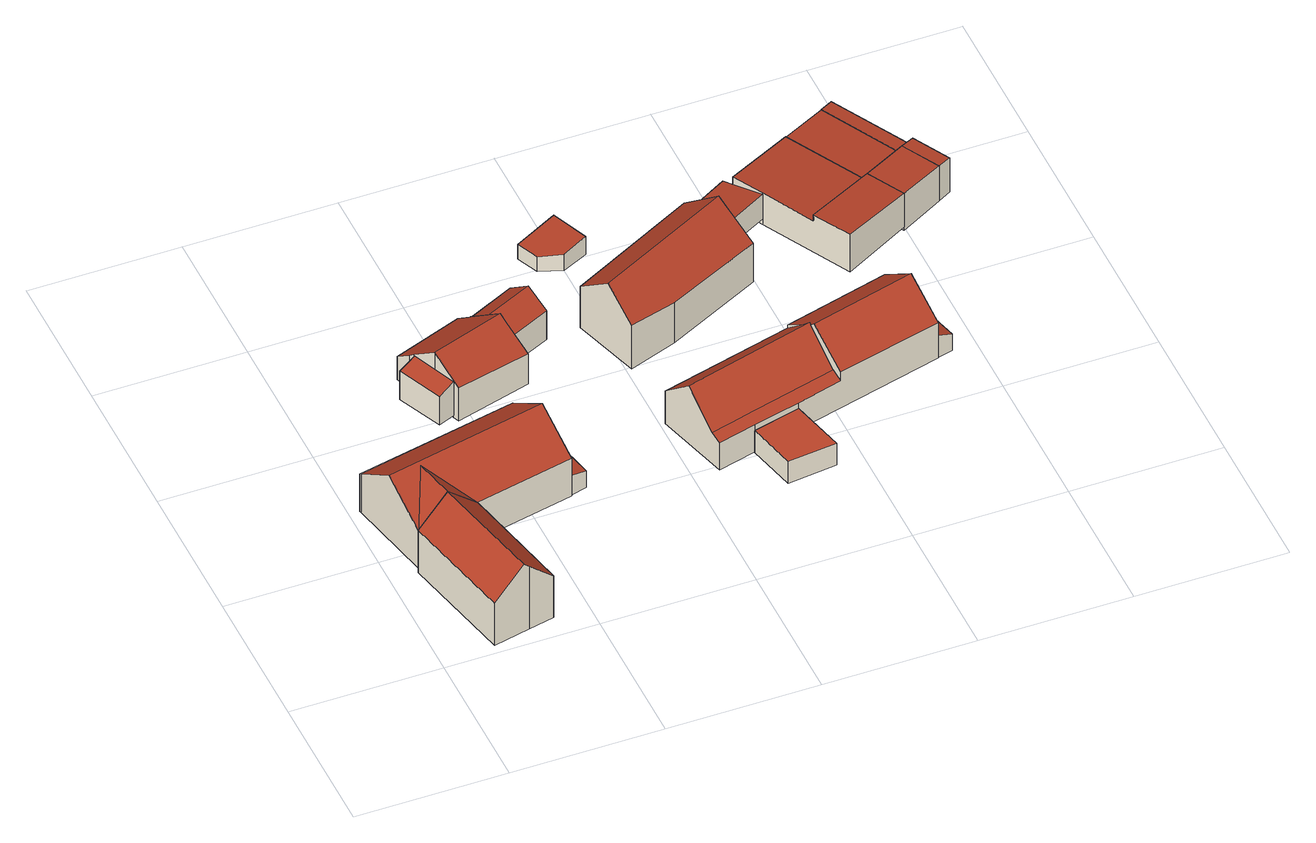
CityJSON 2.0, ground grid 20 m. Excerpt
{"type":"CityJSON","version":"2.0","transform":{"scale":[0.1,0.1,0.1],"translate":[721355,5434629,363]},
"CityObjects":{
"building1":{"type":"Building","attributes":{"Gemeindeschluessel":"09375181","HoeheDach":"374.510","HoeheGrund":"363.760","Methode":"2000","NiedrigsteTraufeDesGebaeudes":"370.472","Geometrietyp2DReferenz":"3000","measuredHeight":10.75,"function":"31001_1000","roofType":"3100","storeysAboveGround":2},"address":[{"Country":"Germany","Locality":"Pettendorf","ThoroughfareName":"Kapellenplatz 6"}],"geometry":[{"type":"Solid","lod":"2","boundaries":[[[[0,1,2,3,4]],[[2,1,5,6,7]],[[8,9,10,0,4]],[[3,2,7,11]],[[9,6,5,10]],[[8,11,7,6,9]],[[10,5,1,0]],[[4,3,11,8]]]],"semantics":{"surfaces":[{"type":"WallSurface","Flaeche":"44.759","Z_MAX":"10.750","Z_MAX_ASL":"374.510","Z_MIN":"0.000","Z_MIN_ASL":"363.760"},{"type":"RoofSurface","Dachneigung":"46.669","Dachorientierung":"77.672","Flaeche":"91.911","Z_MAX":"10.750","Z_MAX_ASL":"374.510","Z_MIN":"6.712","Z_MIN_ASL":"370.472"},{"type":"GroundSurface","Flaeche":"133.804","Z_MAX":"0.000","Z_MAX_ASL":"363.760","Z_MIN":"0.000","Z_MIN_ASL":"363.760"},{"type":"RoofSurface","Dachneigung":"46.658","Dachorientierung":"257.672","Flaeche":"92.055","Z_MAX":"10.750","Z_MAX_ASL":"374.510","Z_MIN":"6.717","Z_MIN_ASL":"370.477"},{"type":"WallSurface","Flaeche":"104.960","Z_MAX":"6.722","Z_MAX_ASL":"370.482","Z_MIN":"0.000","Z_MIN_ASL":"363.760"},{"type":"WallSurface","Flaeche":"74.697","Z_MAX":"10.750","Z_MAX_ASL":"374.510","Z_MIN":"0.000","Z_MIN_ASL":"363.760"},{"type":"WallSurface","Flaeche":"29.863","Z_MAX":"10.076","Z_MAX_ASL":"373.836","Z_MIN":"0.000","Z_MIN_ASL":"363.760"},{"type":"WallSurface","Flaeche":"105.327","Z_MAX":"6.717","Z_MAX_ASL":"370.477","Z_MIN":"0.000","Z_MIN_ASL":"363.760"}],"values":[[0,1,2,3,4,5,6,7]]}}]},
"building2":{"type":"Building","attributes":{"Gemeindeschluessel":"09375181","HoeheDach":"374.783","HoeheGrund":"364.540","Methode":"2000","NiedrigsteTraufeDesGebaeudes":"370.443","Geometrietyp2DReferenz":"3000","measuredHeight":10.24,"function":"31001_2000","roofType":"3100","storeysAboveGround":2},"geometry":[{"type":"Solid","lod":"2","boundaries":[[[[12,13,14,15,16,17,18]],[[13,19,20,14]],[[13,12,11,21,19]],[[12,18,6,7,22,11]],[[7,23,22]],[[17,24,6,18]],[[7,6,23]],[[21,11,22,23,6,24,25]],[[26,16,15,14,20]],[[21,25,26,20,19]],[[17,16,26,25,24]]]],"semantics":{"surfaces":[{"type":"GroundSurface","Flaeche":"264.840","Z_MAX":"0.000","Z_MAX_ASL":"364.540","Z_MIN":"0.000","Z_MIN_ASL":"364.540"},{"type":"WallSurface","Flaeche":"0.854","Z_MAX":"6.055","Z_MAX_ASL":"370.595","Z_MIN":"0.000","Z_MIN_ASL":"364.540"},{"type":"WallSurface","Flaeche":"96.243","Z_MAX":"10.243","Z_MAX_ASL":"374.783","Z_MIN":"0.000","Z_MIN_ASL":"364.540"},{"type":"WallSurface","Flaeche":"67.887","Z_MAX":"9.970","Z_MAX_ASL":"374.510","Z_MIN":"0.000","Z_MIN_ASL":"364.540"},{"type":"RoofSurface","Dachneigung":"46.433","Dachorientierung":"257.743","Flaeche":"16.473","Z_MAX":"9.970","Z_MAX_ASL":"374.510","Z_MIN":"5.943","Z_MIN_ASL":"370.483"},{"type":"WallSurface","Flaeche":"80.050","Z_MAX":"5.960","Z_MAX_ASL":"370.500","Z_MIN":"0.000","Z_MIN_ASL":"364.540"},{"type":"RoofSurface","Dachneigung":"46.437","Dachorientierung":"77.743","Flaeche":"16.544","Z_MAX":"9.970","Z_MAX_ASL":"374.510","Z_MIN":"5.926","Z_MIN_ASL":"370.466"},{"type":"RoofSurface","Dachneigung":"54.393","Dachorientierung":"168.020","Flaeche":"133.249","Z_MAX":"10.243","Z_MAX_ASL":"374.783","Z_MIN":"5.926","Z_MIN_ASL":"370.466"},{"type":"WallSurface","Flaeche":"130.321","Z_MAX":"5.954","Z_MAX_ASL":"370.494","Z_MIN":"0.000","Z_MIN_ASL":"364.540"},{"type":"RoofSurface","Dachneigung":"54.412","Dachorientierung":"348.027","Flaeche":"163.019","Z_MAX":"10.243","Z_MAX_ASL":"374.783","Z_MIN":"5.903","Z_MIN_ASL":"370.443"},{"type":"WallSurface","Flaeche":"97.380","Z_MAX":"10.240","Z_MAX_ASL":"374.780","Z_MIN":"0.000","Z_MIN_ASL":"364.540"}],"values":[[0,1,2,3,4,5,6,7,8,9,10]]}}]},
"building3":{"type":"Building","attributes":{"Gemeindeschluessel":"09375181","HoeheDach":"371.394","HoeheGrund":"366.000","Methode":"2000","NiedrigsteTraufeDesGebaeudes":"370.518","Geometrietyp2DReferenz":"3000","measuredHeight":5.39,"function":"31001_2000","roofType":"2100","storeysAboveGround":1},"geometry":[{"type":"Solid","lod":"2","boundaries":[[[[27,28,29,30]],[[30,29,31,32]],[[33,34,28,27]],[[28,34,31,29]],[[30,32,33,27]],[[32,31,34,33]]]],"semantics":{"surfaces":[{"type":"WallSurface","Flaeche":"29.632","Z_MAX":"4.518","Z_MAX_ASL":"370.518","Z_MIN":"0.000","Z_MIN_ASL":"366.000"},{"type":"WallSurface","Flaeche":"12.192","Z_MAX":"5.394","Z_MAX_ASL":"371.394","Z_MIN":"0.000","Z_MIN_ASL":"366.000"},{"type":"WallSurface","Flaeche":"11.867","Z_MAX":"5.373","Z_MAX_ASL":"371.373","Z_MIN":"0.000","Z_MIN_ASL":"366.000"},{"type":"RoofSurface","Dachneigung":"70.393","Dachorientierung":"247.382","Flaeche":"16.903","Z_MAX":"5.394","Z_MAX_ASL":"371.394","Z_MIN":"4.518","Z_MIN_ASL":"370.518"},{"type":"GroundSurface","Flaeche":"15.923","Z_MAX":"0.000","Z_MAX_ASL":"366.000","Z_MIN":"0.000","Z_MIN_ASL":"366.000"},{"type":"WallSurface","Flaeche":"35.251","Z_MAX":"5.394","Z_MAX_ASL":"371.394","Z_MIN":"0.000","Z_MIN_ASL":"366.000"}],"values":[[0,1,2,3,4,5]]}}]},
"building4":{"type":"Building","attributes":{"Gemeindeschluessel":"09375181","HoeheDach":"367.762","HoeheGrund":"364.678","Methode":"2000","NiedrigsteTraufeDesGebaeudes":"367.373","Geometrietyp2DReferenz":"3000","measuredHeight":3.08,"function":"51009_1610","roofType":"1000"},"geometry":[{"type":"Solid","lod":"2","boundaries":[[[[35,36,37,38]],[[39,35,38,40]],[[41,37,36,42]],[[39,42,36,35]],[[40,41,42,39]],[[38,37,41,40]]]],"semantics":{"surfaces":[{"type":"WallSurface","Flaeche":"32.456","Z_MAX":"2.695","Z_MAX_ASL":"367.373","Z_MIN":"0.000","Z_MIN_ASL":"364.678"},{"type":"GroundSurface","Flaeche":"26.622","Z_MAX":"0.000","Z_MAX_ASL":"364.678","Z_MIN":"0.000","Z_MIN_ASL":"364.678"},{"type":"RoofSurface","Dachneigung":"80.020","Dachorientierung":"77.776","Flaeche":"27.031","Z_MAX":"3.084","Z_MAX_ASL":"367.762","Z_MIN":"2.695","Z_MIN_ASL":"367.373"},{"type":"WallSurface","Flaeche":"6.387","Z_MAX":"3.084","Z_MAX_ASL":"367.762","Z_MIN":"0.000","Z_MIN_ASL":"364.678"},{"type":"WallSurface","Flaeche":"37.141","Z_MAX":"3.084","Z_MAX_ASL":"367.762","Z_MIN":"0.000","Z_MIN_ASL":"364.678"}],"values":[[0,1,2,3,4,3]]}}]},
"building5":{"type":"Building","attributes":{"Gemeindeschluessel":"09375181","HoeheDach":"374.000","HoeheGrund":"365.709","Methode":"2000","NiedrigsteTraufeDesGebaeudes":"368.881","Geometrietyp2DReferenz":"3000","measuredHeight":8.29,"function":"31001_2000","roofType":"3100","storeysAboveGround":1},"geometry":[{"type":"Solid","lod":"2","boundaries":[[[[43,44,45,46]],[[47,48,49,50]],[[51,52,53,54,48,47]],[[55,49,48,54,56,57]],[[58,59,60,61]],[[62,63,53,52]],[[64,65,66,67,55,57]],[[55,67,68,50,49]],[[69,70,51,47,50,68]],[[58,46,45,59]],[[65,43,46,58,61,71,72,62,52,51,70,69,66]],[[72,73,63,62]],[[61,60,74,71]],[[54,53,63,73,74,60,59,56]],[[71,74,73,72]],[[65,64,44,43]],[[64,57,56,59,45,44]],[[69,68,67,66]]]],"semantics":{"surfaces":[{"type":"WallSurface","Flaeche":"4.879","Z_MAX":"5.904","Z_MAX_ASL":"371.613","Z_MIN":"0.001","Z_MIN_ASL":"365.710"},{"type":"RoofSurface","Dachneigung":"53.266","Dachorientierung":"334.729","Flaeche":"26.248","Z_MAX":"6.691","Z_MAX_ASL":"372.400","Z_MIN":"4.450","Z_MIN_ASL":"370.159"},{"type":"WallSurface","Flaeche":"31.739","Z_MAX":"4.663","Z_MAX_ASL":"370.373","Z_MIN":"0.001","Z_MIN_ASL":"365.710"},{"type":"WallSurface","Flaeche":"7.066","Z_MAX":"8.291","Z_MAX_ASL":"374.000","Z_MIN":"4.411","Z_MIN_ASL":"370.120"},{"type":"WallSurface","Flaeche":"23.121","Z_MAX":"8.255","Z_MAX_ASL":"373.964","Z_MIN":"0.001","Z_MIN_ASL":"365.710"},{"type":"WallSurface","Flaeche":"7.812","Z_MAX":"4.663","Z_MAX_ASL":"370.373","Z_MIN":"0.001","Z_MIN_ASL":"365.710"},{"type":"WallSurface","Flaeche":"21.853","Z_MAX":"7.430","Z_MAX_ASL":"373.139","Z_MIN":"0.001","Z_MIN_ASL":"365.710"},{"type":"RoofSurface","Dachneigung":"53.266","Dachorientierung":"154.729","Flaeche":"26.181","Z_MAX":"6.691","Z_MAX_ASL":"372.400","Z_MIN":"4.411","Z_MIN_ASL":"370.120"},{"type":"WallSurface","Flaeche":"33.255","Z_MAX":"6.691","Z_MAX_ASL":"372.400","Z_MIN":"0.001","Z_MIN_ASL":"365.710"},{"type":"WallSurface","Flaeche":"23.170","Z_MAX":"8.291","Z_MAX_ASL":"374.000","Z_MIN":"0.001","Z_MIN_ASL":"365.710"},{"type":"GroundSurface","Flaeche":"154.087","Z_MAX":"0.001","Z_MAX_ASL":"365.710","Z_MIN":"0.001","Z_MIN_ASL":"365.710"},{"type":"WallSurface","Flaeche":"34.759","Z_MAX":"3.668","Z_MAX_ASL":"369.377","Z_MIN":"0.001","Z_MIN_ASL":"365.710"},{"type":"WallSurface","Flaeche":"4.616","Z_MAX":"5.791","Z_MAX_ASL":"371.500","Z_MIN":"0.001","Z_MIN_ASL":"365.710"},{"type":"RoofSurface","Dachneigung":"53.144","Dachorientierung":"341.056","Flaeche":"83.450","Z_MAX":"8.291","Z_MAX_ASL":"374.000","Z_MIN":"3.171","Z_MIN_ASL":"368.881"},{"type":"WallSurface","Flaeche":"8.803","Z_MAX":"5.160","Z_MAX_ASL":"370.869","Z_MIN":"0.001","Z_MIN_ASL":"365.710"},{"type":"WallSurface","Flaeche":"52.755","Z_MAX":"5.254","Z_MAX_ASL":"370.963","Z_MIN":"0.001","Z_MIN_ASL":"365.710"},{"type":"RoofSurface","Dachneigung":"53.326","Dachorientierung":"161.056","Flaeche":"56.476","Z_MAX":"8.291","Z_MAX_ASL":"374.000","Z_MIN":"4.836","Z_MIN_ASL":"370.545"},{"type":"WallSurface","Flaeche":"31.874","Z_MAX":"4.487","Z_MAX_ASL":"370.196","Z_MIN":"0.001","Z_MIN_ASL":"365.710"}],"values":[[0,1,2,3,4,5,6,7,8,9,10,11,12,13,14,15,16,17]]}}]},
"building6":{"type":"Building","attributes":{"Gemeindeschluessel":"09375181","HoeheDach":"368.144","HoeheGrund":"365.157","Methode":"2000","NiedrigsteTraufeDesGebaeudes":"367.505","Geometrietyp2DReferenz":"3000","measuredHeight":2.99,"function":"31001_2463","roofType":"1000","storeysAboveGround":1},"geometry":[{"type":"Solid","lod":"2","boundaries":[[[[75,76,77,78]],[[79,80,81,82]],[[80,83,77,76,81]],[[82,81,76,75]],[[84,83,80,79]],[[82,75,78,84,79]],[[78,77,83,84]]]],"semantics":{"surfaces":[{"type":"WallSurface","Flaeche":"15.607","Z_MAX":"2.988","Z_MAX_ASL":"368.144","Z_MIN":"0.000","Z_MIN_ASL":"365.157"},{"type":"WallSurface","Flaeche":"7.378","Z_MAX":"2.361","Z_MAX_ASL":"367.518","Z_MIN":"0.000","Z_MIN_ASL":"365.157"},{"type":"RoofSurface","Dachneigung":"84.132","Dachorientierung":"248.199","Flaeche":"30.147","Z_MAX":"2.988","Z_MAX_ASL":"368.144","Z_MIN":"2.348","Z_MIN_ASL":"367.505"},{"type":"WallSurface","Flaeche":"16.616","Z_MAX":"2.988","Z_MAX_ASL":"368.144","Z_MIN":"0.000","Z_MIN_ASL":"365.157"},{"type":"WallSurface","Flaeche":"7.893","Z_MAX":"2.603","Z_MAX_ASL":"367.760","Z_MIN":"0.000","Z_MIN_ASL":"365.157"},{"type":"GroundSurface","Flaeche":"29.989","Z_MAX":"0.000","Z_MAX_ASL":"365.157","Z_MIN":"0.000","Z_MIN_ASL":"365.157"},{"type":"WallSurface","Flaeche":"10.490","Z_MAX":"2.988","Z_MAX_ASL":"368.144","Z_MIN":"0.000","Z_MIN_ASL":"365.157"}],"values":[[0,1,2,3,4,5,6]]}}]},
"building7":{"type":"Building","attributes":{"Gemeindeschluessel":"09375181","HoeheDach":"366.613","HoeheGrund":"363.150","Methode":"1000","NiedrigsteTraufeDesGebaeudes":"366.613","Geometrietyp2DReferenz":"3000","measuredHeight":3.46,"function":"31001_2463","roofType":"1000"},"geometry":[{"type":"Solid","lod":"2","boundaries":[[[[85,86,87,88]],[[89,87,86,90]],[[85,91,90,86]],[[92,88,87,89]],[[90,91,92,89]],[[91,85,88,92]]]],"semantics":{"surfaces":[{"type":"RoofSurface","Dachneigung":"90.000","Dachorientierung":"-1.000","Flaeche":"46.493","Z_MAX":"3.463","Z_MAX_ASL":"366.613","Z_MIN":"3.463","Z_MIN_ASL":"366.613"},{"type":"WallSurface","Flaeche":"22.712","Z_MAX":"3.463","Z_MAX_ASL":"366.613","Z_MIN":"0.000","Z_MIN_ASL":"363.150"},{"type":"WallSurface","Flaeche":"26.282","Z_MAX":"3.463","Z_MAX_ASL":"366.613","Z_MIN":"0.000","Z_MIN_ASL":"363.150"},{"type":"WallSurface","Flaeche":"23.120","Z_MAX":"3.463","Z_MAX_ASL":"366.613","Z_MIN":"0.000","Z_MIN_ASL":"363.150"},{"type":"GroundSurface","Flaeche":"46.493","Z_MAX":"0.000","Z_MAX_ASL":"363.150","Z_MIN":"0.000","Z_MIN_ASL":"363.150"},{"type":"WallSurface","Flaeche":"22.640","Z_MAX":"3.463","Z_MAX_ASL":"366.613","Z_MIN":"0.000","Z_MIN_ASL":"363.150"}],"values":[[0,1,2,3,4,5]]}}]},
"building8":{"type":"Building","attributes":{"Gemeindeschluessel":"09375181","HoeheDach":"375.100","HoeheGrund":"364.480","Methode":"2000","NiedrigsteTraufeDesGebaeudes":"370.690","Geometrietyp2DReferenz":"3000","measuredHeight":10.62,"function":"31001_1000","roofType":"3100"},"address":[{"Country":"Germany","Locality":"Pettendorf","ThoroughfareName":"Weingasse 2"}],"geometry":[{"type":"Solid","lod":"2","boundaries":[[[[93,94,95,96,97,98]],[[99,100,101,102]],[[103,96,95,104]],[[105,98,97,106]],[[104,95,94,107,108]],[[104,108,109,99,102,105,106,103]],[[106,97,96,103]],[[101,100,110,107,94,93]],[[109,110,100,99]],[[102,101,93,98,105]],[[108,107,110,109]]]],"semantics":{"surfaces":[{"type":"RoofSurface","Dachneigung":"50.813","Dachorientierung":"335.485","Flaeche":"132.884","Z_MAX":"10.620","Z_MAX_ASL":"375.100","Z_MIN":"6.210","Z_MIN_ASL":"370.690"},{"type":"WallSurface","Flaeche":"45.853","Z_MAX":"7.059","Z_MAX_ASL":"371.539","Z_MIN":"-0.000","Z_MIN_ASL":"364.480"},{"type":"WallSurface","Flaeche":"38.528","Z_MAX":"10.068","Z_MAX_ASL":"374.548","Z_MIN":"-0.000","Z_MIN_ASL":"364.480"},{"type":"WallSurface","Flaeche":"120.675","Z_MAX":"6.536","Z_MAX_ASL":"371.016","Z_MIN":"-0.000","Z_MIN_ASL":"364.480"},{"type":"WallSurface","Flaeche":"22.710","Z_MAX":"10.620","Z_MAX_ASL":"375.100","Z_MIN":"-0.000","Z_MIN_ASL":"364.480"},{"type":"GroundSurface","Flaeche":"208.848","Z_MAX":"-0.000","Z_MAX_ASL":"364.480","Z_MIN":"-0.000","Z_MIN_ASL":"364.480"},{"type":"WallSurface","Flaeche":"3.113","Z_MAX":"6.221","Z_MAX_ASL":"370.701","Z_MIN":"-0.000","Z_MIN_ASL":"364.480"},{"type":"RoofSurface","Dachneigung":"50.813","Dachorientierung":"155.485","Flaeche":"136.569","Z_MAX":"10.620","Z_MAX_ASL":"375.100","Z_MIN":"6.210","Z_MIN_ASL":"370.690"},{"type":"WallSurface","Flaeche":"88.999","Z_MAX":"6.377","Z_MAX_ASL":"370.858","Z_MIN":"-0.000","Z_MIN_ASL":"364.480"},{"type":"WallSurface","Flaeche":"82.743","Z_MAX":"10.620","Z_MAX_ASL":"375.100","Z_MIN":"-0.000","Z_MIN_ASL":"364.480"},{"type":"WallSurface","Flaeche":"29.811","Z_MAX":"9.336","Z_MAX_ASL":"373.817","Z_MIN":"-0.000","Z_MIN_ASL":"364.480"}],"values":[[0,1,2,3,4,5,6,7,8,9,10]]}}]},
"building9":{"type":"Building","attributes":{"Gemeindeschluessel":"09375181","HoeheDach":"372.750","HoeheGrund":"363.220","Methode":"2000","NiedrigsteTraufeDesGebaeudes":"367.488","Geometrietyp2DReferenz":"3000","measuredHeight":9.53,"function":"31001_2000","roofType":"3100"},"geometry":[{"type":"Solid","lod":"2","boundaries":[[[[111,112,113]],[[114,115,116,117,118,119]],[[112,120,121]],[[122,115,114,123]],[[124,117,116,125,126,127]],[[127,126,128,129,130]],[[131,113,112,121,132]],[[133,124,127,130]],[[133,111,118,117,124]],[[111,133,130,129,120,112]],[[125,122,123,134,128,126]],[[125,116,115,122]],[[128,134,132,121,120,129]],[[134,123,114,119,131,132]],[[111,113,131,119,118]]]],"semantics":{"surfaces":[{"type":"WallSurface","Flaeche":"0.153","Z_MAX":"9.130","Z_MAX_ASL":"372.350","Z_MIN":"7.937","Z_MIN_ASL":"371.157"},{"type":"RoofSurface","Dachneigung":"63.202","Dachorientierung":"165.200","Flaeche":"28.789","Z_MAX":"5.010","Z_MAX_ASL":"368.230","Z_MIN":"4.268","Z_MIN_ASL":"367.488"},{"type":"WallSurface","Flaeche":"0.760","Z_MAX":"7.937","Z_MAX_ASL":"371.157","Z_MIN":"5.155","Z_MIN_ASL":"368.375"},{"type":"WallSurface","Flaeche":"22.253","Z_MAX":"4.312","Z_MAX_ASL":"367.532","Z_MIN":"0.000","Z_MIN_ASL":"363.220"},{"type":"WallSurface","Flaeche":"108.049","Z_MAX":"5.636","Z_MAX_ASL":"368.856","Z_MIN":"0.000","Z_MIN_ASL":"363.220"},{"type":"WallSurface","Flaeche":"79.931","Z_MAX":"9.530","Z_MAX_ASL":"372.750","Z_MIN":"0.000","Z_MIN_ASL":"363.220"},{"type":"RoofSurface","Dachneigung":"47.977","Dachorientierung":"345.193","Flaeche":"107.601","Z_MAX":"9.130","Z_MAX_ASL":"372.350","Z_MIN":"5.155","Z_MIN_ASL":"368.375"},{"type":"RoofSurface","Dachneigung":"53.440","Dachorientierung":"165.191","Flaeche":"95.147","Z_MAX":"9.530","Z_MAX_ASL":"372.750","Z_MIN":"5.584","Z_MIN_ASL":"368.804"},{"type":"WallSurface","Flaeche":"8.052","Z_MAX":"9.530","Z_MAX_ASL":"372.750","Z_MIN":"4.268","Z_MIN_ASL":"367.488"},{"type":"RoofSurface","Dachneigung":"53.434","Dachorientierung":"345.194","Flaeche":"94.247","Z_MAX":"9.530","Z_MAX_ASL":"372.750","Z_MIN":"5.647","Z_MIN_ASL":"368.867"},{"type":"GroundSurface","Flaeche":"340.964","Z_MAX":"0.000","Z_MAX_ASL":"363.220","Z_MIN":"0.000","Z_MIN_ASL":"363.220"},{"type":"WallSurface","Flaeche":"28.150","Z_MAX":"4.301","Z_MAX_ASL":"367.521","Z_MIN":"0.000","Z_MIN_ASL":"363.220"},{"type":"WallSurface","Flaeche":"175.198","Z_MAX":"5.647","Z_MAX_ASL":"368.867","Z_MIN":"0.000","Z_MIN_ASL":"363.220"},{"type":"WallSurface","Flaeche":"70.494","Z_MAX":"9.130","Z_MAX_ASL":"372.350","Z_MIN":"0.000","Z_MIN_ASL":"363.220"},{"type":"RoofSurface","Dachneigung":"48.185","Dachorientierung":"165.197","Flaeche":"111.664","Z_MAX":"9.130","Z_MAX_ASL":"372.350","Z_MIN":"5.010","Z_MIN_ASL":"368.230"}],"values":[[0,1,2,3,4,5,6,7,8,9,10,11,12,13,14]]}}]},
"building10":{"type":"Building","attributes":{"Gemeindeschluessel":"09375181","HoeheDach":"368.850","HoeheGrund":"364.380","Methode":"1000","NiedrigsteTraufeDesGebaeudes":"366.985","Geometrietyp2DReferenz":"3000","measuredHeight":4.47,"function":"31001_2000","roofType":"2100"},"geometry":[{"type":"Solid","lod":"2","boundaries":[[[[135,136,137,138]],[[139,140,141,142]],[[143,135,138,144]],[[143,144,145,146]],[[138,137,147,141,140,148,149,150,145,144]],[[151,136,135,143,146,152,153,154,139,142]],[[152,146,145,150]],[[151,147,137,136]],[[153,149,148,154]],[[152,150,149,153]],[[154,148,140,139]],[[151,142,141,147]]]],"semantics":{"surfaces":[{"type":"WallSurface","Flaeche":"16.201","Z_MAX":"3.953","Z_MAX_ASL":"368.333","Z_MIN":"0.000","Z_MIN_ASL":"364.380"},{"type":"WallSurface","Flaeche":"9.705","Z_MAX":"4.470","Z_MAX_ASL":"368.850","Z_MIN":"0.000","Z_MIN_ASL":"364.380"},{"type":"WallSurface","Flaeche":"1.449","Z_MAX":"2.892","Z_MAX_ASL":"367.272","Z_MIN":"0.000","Z_MIN_ASL":"364.380"},{"type":"WallSurface","Flaeche":"3.516","Z_MAX":"2.891","Z_MAX_ASL":"367.271","Z_MIN":"0.000","Z_MIN_ASL":"364.380"},{"type":"RoofSurface","Dachneigung":"77.350","Dachorientierung":"330.871","Flaeche":"60.493","Z_MAX":"4.470","Z_MAX_ASL":"368.850","Z_MIN":"2.605","Z_MIN_ASL":"366.985"},{"type":"GroundSurface","Flaeche":"59.025","Z_MAX":"0.000","Z_MAX_ASL":"364.380","Z_MIN":"0.000","Z_MIN_ASL":"364.380"},{"type":"WallSurface","Flaeche":"24.613","Z_MAX":"2.605","Z_MAX_ASL":"366.985","Z_MIN":"0.000","Z_MIN_ASL":"364.380"},{"type":"WallSurface","Flaeche":"9.465","Z_MAX":"4.457","Z_MAX_ASL":"368.837","Z_MIN":"0.000","Z_MIN_ASL":"364.380"},{"type":"WallSurface","Flaeche":"15.668","Z_MAX":"3.961","Z_MAX_ASL":"368.341","Z_MIN":"0.000","Z_MIN_ASL":"364.380"},{"type":"WallSurface","Flaeche":"4.166","Z_MAX":"2.942","Z_MAX_ASL":"367.322","Z_MIN":"0.000","Z_MIN_ASL":"364.380"},{"type":"WallSurface","Flaeche":"30.633","Z_MAX":"3.961","Z_MAX_ASL":"368.341","Z_MIN":"0.000","Z_MIN_ASL":"364.380"},{"type":"WallSurface","Flaeche":"6.831","Z_MAX":"4.470","Z_MAX_ASL":"368.850","Z_MIN":"0.000","Z_MIN_ASL":"364.380"}],"values":[[0,1,2,3,4,5,6,7,8,9,10,11]]}}]},
"building11":{"type":"Building","attributes":{"Gemeindeschluessel":"09375181","HoeheDach":"366.960","HoeheGrund":"363.340","Methode":"2000","NiedrigsteTraufeDesGebaeudes":"363.982","Geometrietyp2DReferenz":"3000","measuredHeight":3.62,"function":"31001_2000","roofType":"2100"},"geometry":[{"type":"Solid","lod":"2","boundaries":[[[[155,156,157,158]],[[159,160,157,156,161,162]],[[163,164,165,166]],[[155,167,165,164,168,161,156]],[[169,168,164,163]],[[170,171,159,162,169,163,166]],[[161,168,169,162]],[[158,157,160,172]],[[170,166,165,167]],[[170,167,155,158,172,171]],[[172,160,159,171]]]],"semantics":{"surfaces":[{"type":"WallSurface","Flaeche":"2.835","Z_MAX":"2.999","Z_MAX_ASL":"366.339","Z_MIN":"0.000","Z_MIN_ASL":"363.340"},{"type":"RoofSurface","Dachneigung":"66.279","Dachorientierung":"75.587","Flaeche":"14.579","Z_MAX":"3.440","Z_MAX_ASL":"366.780","Z_MIN":"2.550","Z_MIN_ASL":"365.890"},{"type":"RoofSurface","Dachneigung":"49.055","Dachorientierung":"345.544","Flaeche":"4.247","Z_MAX":"3.402","Z_MAX_ASL":"366.742","Z_MIN":"0.642","Z_MIN_ASL":"363.982"},{"type":"WallSurface","Flaeche":"9.118","Z_MAX":"3.620","Z_MAX_ASL":"366.960","Z_MIN":"0.000","Z_MIN_ASL":"363.340"},{"type":"RoofSurface","Dachneigung":"73.244","Dachorientierung":"345.639","Flaeche":"0.765","Z_MAX":"3.620","Z_MAX_ASL":"366.960","Z_MIN":"3.399","Z_MIN_ASL":"366.739"},{"type":"WallSurface","Flaeche":"31.837","Z_MAX":"3.620","Z_MAX_ASL":"366.960","Z_MIN":"0.000","Z_MIN_ASL":"363.340"},{"type":"WallSurface","Flaeche":"0.402","Z_MAX":"3.620","Z_MAX_ASL":"366.960","Z_MIN":"2.999","Z_MIN_ASL":"366.339"},{"type":"WallSurface","Flaeche":"16.815","Z_MAX":"2.554","Z_MAX_ASL":"365.894","Z_MIN":"0.000","Z_MIN_ASL":"363.340"},{"type":"WallSurface","Flaeche":"0.652","Z_MAX":"0.645","Z_MAX_ASL":"363.985","Z_MIN":"0.000","Z_MIN_ASL":"363.340"},{"type":"GroundSurface","Flaeche":"17.292","Z_MAX":"0.000","Z_MAX_ASL":"363.340","Z_MIN":"0.000","Z_MIN_ASL":"363.340"},{"type":"WallSurface","Flaeche":"6.011","Z_MAX":"3.436","Z_MAX_ASL":"366.776","Z_MIN":"0.000","Z_MIN_ASL":"363.340"}],"values":[[0,1,2,3,4,5,6,7,8,9,10]]}}]},
"building12":{"type":"Building","attributes":{"Gemeindeschluessel":"09375181","HoeheDach":"369.507","HoeheGrund":"363.540","Methode":"2000","NiedrigsteTraufeDesGebaeudes":"367.763","Geometrietyp2DReferenz":"3000","measuredHeight":5.97,"function":"31001_2000","roofType":"1000"},"geometry":[{"type":"Solid","lod":"2","boundaries":[[[[173,174,175,176]],[[177,176,175,178]],[[179,180,181,182]],[[182,181,183,184]],[[185,174,173,186]],[[184,183,178,175,174,185]],[[180,177,178,183,181]],[[186,173,176,177,180,179]],[[184,185,186,179,182]]]],"semantics":{"surfaces":[{"type":"RoofSurface","Dachneigung":"86.619","Dachorientierung":"61.665","Flaeche":"56.559","Z_MAX":"5.967","Z_MAX_ASL":"369.507","Z_MIN":"5.372","Z_MIN_ASL":"368.912"},{"type":"WallSurface","Flaeche":"11.068","Z_MAX":"5.967","Z_MAX_ASL":"369.507","Z_MIN":"4.223","Z_MIN_ASL":"367.763"},{"type":"WallSurface","Flaeche":"22.318","Z_MAX":"4.917","Z_MAX_ASL":"368.457","Z_MIN":"0.000","Z_MIN_ASL":"363.540"},{"type":"WallSurface","Flaeche":"45.795","Z_MAX":"4.916","Z_MAX_ASL":"368.456","Z_MIN":"0.000","Z_MIN_ASL":"363.540"},{"type":"WallSurface","Flaeche":"57.086","Z_MAX":"5.967","Z_MAX_ASL":"369.507","Z_MIN":"0.000","Z_MIN_ASL":"363.540"},{"type":"WallSurface","Flaeche":"82.125","Z_MAX":"5.373","Z_MAX_ASL":"368.913","Z_MIN":"0.000","Z_MIN_ASL":"363.540"},{"type":"RoofSurface","Dachneigung":"86.057","Dachorientierung":"61.690","Flaeche":"123.639","Z_MAX":"4.917","Z_MAX_ASL":"368.457","Z_MIN":"4.223","Z_MIN_ASL":"367.763"},{"type":"WallSurface","Flaeche":"71.472","Z_MAX":"5.967","Z_MAX_ASL":"369.507","Z_MIN":"0.000","Z_MIN_ASL":"363.540"},{"type":"GroundSurface","Flaeche":"179.793","Z_MAX":"0.000","Z_MAX_ASL":"363.540","Z_MIN":"0.000","Z_MIN_ASL":"363.540"}],"values":[[0,1,2,3,4,5,6,7,8]]}}]},
"building13":{"type":"Building","attributes":{"Gemeindeschluessel":"09375181","HoeheDach":"368.888","HoeheGrund":"363.040","Methode":"2000","NiedrigsteTraufeDesGebaeudes":"367.323","Geometrietyp2DReferenz":"3000","measuredHeight":5.85,"function":"51009_1610","roofType":"1000"},"geometry":[{"type":"Solid","lod":"2","boundaries":[[[[187,188,189,190]],[[191,192,193,194]],[[190,194,193,187]],[[191,175,195,192]],[[174,196,195,175]],[[189,174,175,191,194,190]],[[187,193,192,195,196,188]],[[188,196,174,189]]]],"semantics":{"surfaces":[{"type":"GroundSurface","Flaeche":"119.614","Z_MAX":"0.000","Z_MAX_ASL":"363.040","Z_MIN":"0.000","Z_MIN_ASL":"363.040"},{"type":"RoofSurface","Dachneigung":"86.620","Dachorientierung":"61.586","Flaeche":"82.196","Z_MAX":"4.678","Z_MAX_ASL":"367.718","Z_MIN":"4.283","Z_MIN_ASL":"367.323"},{"type":"WallSurface","Flaeche":"29.969","Z_MAX":"4.678","Z_MAX_ASL":"367.718","Z_MIN":"0.000","Z_MIN_ASL":"363.040"},{"type":"WallSurface","Flaeche":"8.136","Z_MAX":"5.848","Z_MAX_ASL":"368.888","Z_MIN":"4.283","Z_MIN_ASL":"367.323"},{"type":"RoofSurface","Dachneigung":"87.461","Dachorientierung":"61.673","Flaeche":"37.589","Z_MAX":"5.848","Z_MAX_ASL":"368.888","Z_MIN":"5.552","Z_MIN_ASL":"368.592"},{"type":"WallSurface","Flaeche":"90.386","Z_MAX":"5.848","Z_MAX_ASL":"368.888","Z_MIN":"0.000","Z_MIN_ASL":"363.040"},{"type":"WallSurface","Flaeche":"83.929","Z_MAX":"5.552","Z_MAX_ASL":"368.592","Z_MIN":"0.000","Z_MIN_ASL":"363.040"},{"type":"WallSurface","Flaeche":"37.963","Z_MAX":"5.847","Z_MAX_ASL":"368.887","Z_MIN":"0.000","Z_MIN_ASL":"363.040"}],"values":[[0,1,2,3,4,5,6,7]]}}]},
"building14":{"type":"Building","attributes":{"Gemeindeschluessel":"09375181","HoeheDach":"368.596","HoeheGrund":"363.040","Methode":"2000","NiedrigsteTraufeDesGebaeudes":"367.165","Geometrietyp2DReferenz":"3000","measuredHeight":5.56,"function":"51009_1610","roofType":"1000"},"geometry":[{"type":"Solid","lod":"2","boundaries":[[[[197,198,199,200,201,202]],[[187,203,198,197]],[[188,196,195,204,203,187]],[[204,199,198,203]],[[202,201,196,188]],[[204,195,200,199]],[[197,202,188,187]],[[196,201,200,195]]]],"semantics":{"surfaces":[{"type":"WallSurface","Flaeche":"81.162","Z_MAX":"5.404","Z_MAX_ASL":"368.444","Z_MIN":"0.000","Z_MIN_ASL":"363.040"},{"type":"WallSurface","Flaeche":"8.420","Z_MAX":"4.315","Z_MAX_ASL":"367.355","Z_MIN":"0.000","Z_MIN_ASL":"363.040"},{"type":"WallSurface","Flaeche":"84.349","Z_MAX":"5.556","Z_MAX_ASL":"368.596","Z_MIN":"0.000","Z_MIN_ASL":"363.040"},{"type":"RoofSurface","Dachneigung":"84.560","Dachorientierung":"61.589","Flaeche":"24.615","Z_MAX":"4.315","Z_MAX_ASL":"367.355","Z_MIN":"4.125","Z_MIN_ASL":"367.165"},{"type":"WallSurface","Flaeche":"10.931","Z_MAX":"5.556","Z_MAX_ASL":"368.596","Z_MIN":"0.000","Z_MIN_ASL":"363.040"},{"type":"WallSurface","Flaeche":"2.513","Z_MAX":"5.556","Z_MAX_ASL":"368.596","Z_MIN":"4.125","Z_MIN_ASL":"367.165"},{"type":"GroundSurface","Flaeche":"35.761","Z_MAX":"0.000","Z_MAX_ASL":"363.040","Z_MIN":"0.000","Z_MIN_ASL":"363.040"},{"type":"RoofSurface","Dachneigung":"85.642","Dachorientierung":"61.609","Flaeche":"11.288","Z_MAX":"5.556","Z_MAX_ASL":"368.596","Z_MIN":"5.404","Z_MIN_ASL":"368.444"}],"values":[[0,1,2,3,4,5,6,7]]}}]}
},
"vertices":[
[116,16,8],[116,16,108],[109,14,115],[67,5,75],[67,5,8],[150,23,75],[117,176,75],[75,167,115],[33,158,8],[117,176,8],[150,23,8],[33,158,75],
[33,158,15],[9,274,15],[8,276,15],[121,300,15],[223,322,15],[249,204,15],[117,176,15],[9,274,76],[8,276,75],[21,217,118],[34,158,75],[63,222,115],[249,204,75],[236,263,118],[223,322,74],
[147,364,30],[147,364,75],[121,424,75],[121,424,30],[144,433,84],[144,433,30],[169,373,30],[169,373,84],
[245,327,17],[245,327,44],[270,209,44],[270,209,17],[223,322,17],[249,204,17],[249,204,48],[223,322,48],
[172,365,27],[172,365,80],[169,373,86],[169,373,27],[299,511,72],[236,481,72],[247,454,94],[311,484,94],[299,511,27],[235,480,27],[235,480,74],[236,481,74],[259,426,71],[255,436,110],[259,426,101],[157,403,27],[157,403,110],[144,434,85],[144,434,27],[227,499,27],[227,499,59],[273,393,75],[273,393,27],[259,427,27],[259,427,72],[323,457,72],[323,457,27],[311,484,27],[141,441,27],[133,460,27],[133,460,64],[141,441,79],
[405,630,22],[405,630,51],[425,581,51],[425,581,22],[361,576,22],[361,576,45],[348,605,45],[348,605,22],[391,565,48],[391,565,22],
[565,147,36],[547,221,36],[484,205,36],[500,140,36],[484,205,1],[547,221,1],[565,147,1],[500,140,1],
[388,424,121],[568,515,121],[565,521,115],[544,564,77],[540,562,77],[373,473,80],[465,405,15],[465,405,79],[401,382,85],[401,382,15],[544,564,15],[565,521,15],[373,473,15],[540,562,15],[575,501,108],[575,501,15],[592,467,15],[592,467,77],
[593,294,92],[590,308,82],[593,296,94],[434,192,45],[484,205,45],[547,221,45],[608,237,45],[604,251,52],[430,205,52],[582,338,59],[582,338,54],[484,205,2],[434,192,2],[608,237,59],[547,221,2],[748,273,2],[748,273,58],[722,375,2],[722,375,59],[735,325,98],[418,249,94],[406,292,54],[595,288,98],[406,292,2],
[544,564,14],[565,521,14],[565,521,53],[544,564,43],[578,529,14],[578,529,53],[588,508,59],[588,508,14],[540,562,14],[540,562,43],[535,573,40],[535,573,14],[575,501,58],[646,566,53],[624,606,43],[617,619,40],[575,501,14],[617,619,14],[624,606,14],[646,566,14],
[741,339,3],[741,339,33],[751,342,29],[751,342,3],[748,273,38],[768,278,29],[741,340,33],[731,337,38],[730,344,37],[739,347,37],[732,378,10],[722,375,10],[732,378,3],[741,340,40],[731,337,40],[722,375,3],[748,273,3],[768,278,3],
[709,449,65],[798,497,59],[771,546,59],[682,498,65],[682,498,55],[771,546,48],[646,566,5],[646,566,55],[624,606,55],[624,606,5],[712,654,48],[712,654,5],[798,497,5],[709,449,5],
[771,686,0],[856,528,0],[798,497,0],[712,654,0],[771,546,47],[829,578,43],[771,686,43],[712,654,47],[829,578,56],[856,528,56],
[788,696,0],[788,696,42],[847,588,42],[847,588,54],[874,538,54],[874,538,0],[771,686,44],[829,578,44]
]}
